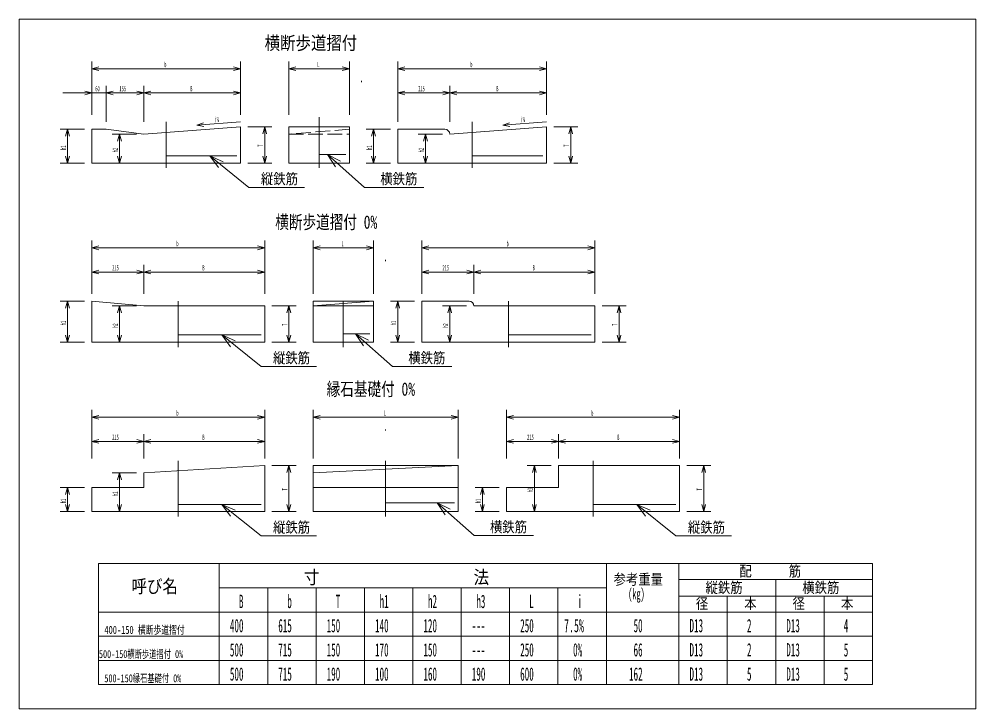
# Model space of a CAD drawing. Units: millimetres, scale not verified. Extents: x -28 to 3928, y 10 to 2860.
import ezdxf
from ezdxf.enums import TextEntityAlignment as Align

# ---------------------------------------------------------------- set-up
doc = ezdxf.new("R2010")
doc.units = ezdxf.units.MM
doc.header["$LTSCALE"] = 10
doc.linetypes.add('USER1', pattern=[50.5, 30, -9, 2.5, -9])
doc.linetypes.add('USER2', pattern=[8, 6, -2])
doc.layers.add('1', color=7, linetype='Continuous', lineweight=18)
doc.styles.add('ＭＳ ゴシック', font='')
doc.styles.get('ＭＳ ゴシック').set_extended_font_data('MS Gothic')

msp = doc.modelspace()

# ---------------------------------------------------------------- linework, layer by layer
at = {"layer": '1'}
for p, q in [((-27.5, 10), (-27.5, 2860)), ((-27.5, 2860), (3927.5, 2860)), ((3927.5, 2860), (3927.5, 310)), ((272.5, 2685), (272.5, 2465)), ((272.5, 2655), (301.48, 2662.76)), ((887.5, 2655), (272.5, 2655)), ((272.5, 2655), (301.48, 2647.24)), ((887.5, 2655), (858.52, 2662.76)), ((887.5, 2655), (858.52, 2647.24)), ((887.5, 2685), (887.5, 2465)), ((1087.5, 2685), (1087.5, 2465)), ((1087.5, 2655), (1116.48, 2662.76)), ((1087.5, 2655), (1337.5, 2655)), ((1087.5, 2655), (1116.48, 2647.24)), ((1337.5, 2655), (1308.52, 2662.76)), ((1337.5, 2655), (1308.52, 2647.24)), ((1337.5, 2685), (1337.5, 2465)), ((1537.5, 2685), (1537.5, 2465)), ((1537.5, 2655), (1566.48, 2662.76)), ((2152.5, 2655), (1537.5, 2655)), ((1537.5, 2655), (1566.48, 2647.24)), ((2152.5, 2655), (2123.52, 2662.76)), ((2152.5, 2655), (2123.52, 2647.24)), ((2152.5, 2685), (2152.5, 2465)), ((272.5, 2585), (272.5, 2465)), ((332.5, 2585), (332.5, 2465)), ((332.5, 2585), (332.5, 2435)), ((487.5, 2585), (487.5, 2465)), ((487.5, 2585), (487.5, 2435)), ((887.5, 2585), (887.5, 2465)), ((1537.5, 2585), (1537.5, 2435)), ((1752.5, 2585), (1752.5, 2465)), ((1752.5, 2585), (1752.5, 2435)), ((2152.5, 2585), (2152.5, 2465)), ((152.5, 2555), (452.5, 2555)), ((272.5, 2555), (243.52, 2562.76)), ((272.5, 2555), (243.52, 2547.24)), ((332.5, 2555), (361.48, 2562.76)), ((332.5, 2555), (361.48, 2562.76)), ((332.5, 2555), (361.48, 2547.24)), ((332.5, 2555), (487.5, 2555)), ((332.5, 2555), (361.48, 2547.24)), ((487.5, 2555), (458.52, 2562.76)), ((487.5, 2555), (458.52, 2547.24)), ((487.5, 2555), (516.48, 2562.76)), ((487.5, 2555), (887.5, 2555)), ((487.5, 2555), (516.48, 2547.24)), ((887.5, 2555), (858.52, 2562.76)), ((887.5, 2555), (858.52, 2547.24)), ((1537.5, 2555), (1566.48, 2562.76)), ((1537.5, 2555), (1752.5, 2555)), ((1537.5, 2555), (1566.48, 2547.24)), ((1752.5, 2555), (1723.52, 2562.76)), ((1752.5, 2555), (1723.52, 2547.24)), ((1752.5, 2555), (1781.48, 2562.76)), ((1752.5, 2555), (2152.5, 2555)), ((1752.5, 2555), (1781.48, 2547.24)), ((2152.5, 2555), (2123.52, 2562.76)), ((2152.5, 2555), (2123.52, 2547.24)), ((487.5, 2385), (887.5, 2415)), ((887.5, 2435.06), (706.63, 2421.49)), ((706.63, 2421.49), (734.95, 2431.4)), ((706.63, 2421.49), (736.11, 2415.92)), ((887.5, 2415), (887.5, 2265)), ((1017.5, 2415), (917.5, 2415)), ((987.5, 2415), (979.74, 2386.02)), ((987.5, 2415), (987.5, 2265)), ((987.5, 2415), (995.26, 2386.02)), ((1087.5, 2415), (1087.5, 2265)), ((1087.5, 2265), (1087.5, 2415)), ((1087.5, 2415), (1337.5, 2415)), ((1337.5, 2415), (1337.5, 2265)), ((1752.5, 2385), (2152.5, 2415)), ((2152.5, 2435.06), (1971.63, 2421.49)), ((1971.63, 2421.49), (1999.95, 2431.4)), ((1971.63, 2421.49), (2001.11, 2415.92)), ((2152.5, 2415), (2152.5, 2265)), ((2282.5, 2415), (2182.5, 2415)), ((2252.5, 2415), (2244.74, 2386.02)), ((2252.5, 2415), (2252.5, 2265)), ((2252.5, 2415), (2260.26, 2386.02)), ((142.5, 2405), (242.5, 2405)), ((172.5, 2405), (164.74, 2376.02)), ((172.5, 2265), (172.5, 2405)), ((172.5, 2405), (180.26, 2376.02)), ((272.5, 2265), (272.5, 2405)), ((272.5, 2405), (332.5, 2405)), ((332.5, 2405), (487.5, 2385)), ((357.5, 2385), (457.5, 2385)), ((387.5, 2385), (379.74, 2356.02)), ((387.5, 2265), (387.5, 2385)), ((387.5, 2385), (395.26, 2356.02)), ((1407.5, 2405), (1507.5, 2405)), ((1437.5, 2405), (1429.74, 2376.02)), ((1437.5, 2265), (1437.5, 2405)), ((1437.5, 2405), (1445.26, 2376.02)), ((1537.5, 2265), (1537.5, 2405)), ((1537.5, 2405), (1732.5, 2405)), ((1622.5, 2385), (1722.5, 2385)), ((1652.5, 2385), (1644.74, 2356.02)), ((1652.5, 2265), (1652.5, 2385)), ((1652.5, 2385), (1660.26, 2356.02)), ((172.5, 2265), (164.74, 2293.98)), ((172.5, 2265), (180.26, 2293.98)), ((387.5, 2265), (379.74, 2293.98)), ((387.5, 2265), (395.26, 2293.98)), ((580, 2295), (872.5, 2295)), ((761.01, 2295), (922.5, 2165)), ((761.01, 2295), (815.89, 2270.75)), ((761.01, 2295), (796.42, 2246.56)), ((987.5, 2265), (979.74, 2293.98)), ((987.5, 2265), (995.26, 2293.98)), ((1212.5, 2300), (1262.5, 2300)), ((1246.88, 2300), (1400, 2165)), ((1246.88, 2300), (1300.62, 2273.32)), ((1246.88, 2300), (1280.08, 2250.02)), ((1262.5, 2300), (1322.5, 2300)), ((1437.5, 2265), (1429.74, 2293.98)), ((1437.5, 2265), (1445.26, 2293.98)), ((1652.5, 2265), (1644.74, 2293.98)), ((1652.5, 2265), (1660.26, 2293.98)), ((1845, 2295), (2137.5, 2295)), ((2252.5, 2265), (2244.74, 2293.98)), ((2252.5, 2265), (2260.26, 2293.98)), ((142.5, 2265), (242.5, 2265)), ((272.5, 2265), (887.5, 2265)), ((357.5, 2265), (457.5, 2265)), ((1017.5, 2265), (917.5, 2265)), ((1162.5, 2265), (1087.5, 2265)), ((1262.5, 2265), (1162.5, 2265)), ((1337.5, 2265), (1262.5, 2265)), ((1407.5, 2265), (1507.5, 2265)), ((1537.5, 2265), (2152.5, 2265)), ((1622.5, 2265), (1722.5, 2265)), ((2282.5, 2265), (2182.5, 2265)), ((922.5, 2165), (1152.15, 2165)), ((1400, 2165), (1645.59, 2165)), ((272.5, 1945), (272.5, 1725)), ((987.5, 1945), (987.5, 1725)), ((1187.5, 1945), (1187.5, 1725)), ((1437.5, 1945), (1437.5, 1725)), ((1637.5, 1945), (1637.5, 1725)), ((2352.5, 1945), (2352.5, 1725)), ((272.5, 1915), (301.48, 1922.76)), ((272.5, 1915), (987.5, 1915)), ((272.5, 1915), (301.48, 1907.24)), ((987.5, 1915), (958.52, 1922.76)), ((987.5, 1915), (958.52, 1907.24)), ((1187.5, 1915), (1216.48, 1922.76)), ((1187.5, 1915), (1437.5, 1915)), ((1187.5, 1915), (1216.48, 1907.24)), ((1437.5, 1915), (1408.52, 1922.76)), ((1437.5, 1915), (1408.52, 1907.24)), ((1637.5, 1915), (1666.48, 1922.76)), ((1637.5, 1915), (2352.5, 1915)), ((1637.5, 1915), (1666.48, 1907.24)), ((2352.5, 1915), (2323.52, 1922.76)), ((2352.5, 1915), (2323.52, 1907.24)), ((272.5, 1845), (272.5, 1725)), ((272.5, 1815), (301.48, 1822.76)), ((487.5, 1815), (458.52, 1822.76)), ((487.5, 1845), (487.5, 1725)), ((487.5, 1845), (487.5, 1725)), ((487.5, 1815), (516.48, 1822.76)), ((987.5, 1815), (958.52, 1822.76)), ((987.5, 1845), (987.5, 1725)), ((1637.5, 1845), (1637.5, 1725)), ((1637.5, 1815), (1666.48, 1822.76)), ((1852.5, 1815), (1823.52, 1822.76)), ((1852.5, 1845), (1852.5, 1725)), ((1852.5, 1845), (1852.5, 1725)), ((1852.5, 1815), (1881.48, 1822.76)), ((2352.5, 1815), (2323.52, 1822.76)), ((2352.5, 1845), (2352.5, 1725)), ((272.5, 1815), (487.5, 1815)), ((272.5, 1815), (301.48, 1807.24)), ((487.5, 1815), (458.52, 1807.24)), ((487.5, 1815), (987.5, 1815)), ((487.5, 1815), (516.48, 1807.24)), ((987.5, 1815), (958.52, 1807.24)), ((1637.5, 1815), (1852.5, 1815)), ((1637.5, 1815), (1666.48, 1807.24)), ((1852.5, 1815), (1823.52, 1807.24)), ((1852.5, 1815), (2352.5, 1815)), ((1852.5, 1815), (1881.48, 1807.24)), ((2352.5, 1815), (2323.52, 1807.24)), ((142.5, 1695), (242.5, 1695)), ((172.5, 1695), (164.74, 1666.02)), ((172.5, 1525), (172.5, 1695)), ((172.5, 1695), (180.26, 1666.02)), ((272.5, 1525), (272.5, 1695)), ((272.5, 1695), (487.5, 1675)), ((357.5, 1675), (457.5, 1675)), ((387.5, 1675), (379.74, 1646.02)), ((387.5, 1675), (387.5, 1525)), ((387.5, 1675), (395.26, 1646.02)), ((487.5, 1675), (987.5, 1675)), ((987.5, 1675), (987.5, 1525)), ((1117.5, 1675), (1017.5, 1675)), ((1087.5, 1675), (1079.74, 1646.02)), ((1087.5, 1675), (1087.5, 1525)), ((1087.5, 1675), (1095.26, 1646.02)), ((1187.5, 1675), (1187.5, 1695)), ((1187.5, 1695), (1437.5, 1695)), ((1437.5, 1695), (1187.5, 1675)), ((1187.5, 1675), (1187.5, 1525)), ((1187.5, 1675), (1187.5, 1525)), ((1187.5, 1675), (1262.5, 1675)), ((1262.5, 1675), (1362.5, 1675)), ((1362.5, 1675), (1437.5, 1675)), ((1437.5, 1695), (1437.5, 1675)), ((1437.5, 1525), (1437.5, 1675)), ((1507.5, 1695), (1607.5, 1695)), ((1537.5, 1695), (1529.74, 1666.02)), ((1537.5, 1525), (1537.5, 1695)), ((1537.5, 1695), (1545.26, 1666.02)), ((1637.5, 1525), (1637.5, 1695)), ((1637.5, 1695), (1832.5, 1695)), ((1722.5, 1675), (1822.5, 1675)), ((1752.5, 1675), (1744.74, 1646.02)), ((1752.5, 1675), (1752.5, 1525)), ((1752.5, 1675), (1760.26, 1646.02)), ((1852.5, 1675), (2352.5, 1675)), ((2352.5, 1675), (2352.5, 1525)), ((2482.5, 1675), (2382.5, 1675)), ((2452.5, 1675), (2444.74, 1646.02)), ((2452.5, 1675), (2452.5, 1525)), ((2452.5, 1675), (2460.26, 1646.02)), ((172.5, 1525), (164.74, 1553.98)), ((172.5, 1525), (180.26, 1553.98)), ((387.5, 1525), (379.74, 1553.98)), ((387.5, 1525), (395.26, 1553.98)), ((630, 1555), (922.5, 1555)), ((630, 1555), (972.5, 1555)), ((811.01, 1555), (972.5, 1425)), ((811.01, 1555), (865.89, 1530.75)), ((811.01, 1555), (846.42, 1506.56)), ((1087.5, 1525), (1079.74, 1553.98)), ((1087.5, 1525), (1095.26, 1553.98)), ((1312.5, 1560), (1362.5, 1560)), ((1362.5, 1560), (1422.5, 1560)), ((1362.5, 1560), (1515.62, 1425)), ((1362.5, 1560), (1416.24, 1533.32)), ((1362.5, 1560), (1395.7, 1510.02)), ((1537.5, 1525), (1529.74, 1553.98)), ((1537.5, 1525), (1545.26, 1553.98)), ((1752.5, 1525), (1744.74, 1553.98)), ((1752.5, 1525), (1760.26, 1553.98)), ((1995, 1555), (2287.5, 1555)), ((2337.5, 1555), (1995, 1555)), ((2452.5, 1525), (2444.74, 1553.98)), ((2452.5, 1525), (2460.26, 1553.98)), ((142.5, 1525), (242.5, 1525)), ((272.5, 1525), (987.5, 1525)), ((357.5, 1525), (457.5, 1525)), ((1117.5, 1525), (1017.5, 1525)), ((1262.5, 1525), (1187.5, 1525)), ((1362.5, 1525), (1262.5, 1525)), ((1437.5, 1525), (1362.5, 1525)), ((1507.5, 1525), (1607.5, 1525)), ((1637.5, 1525), (2352.5, 1525)), ((1722.5, 1525), (1822.5, 1525)), ((2482.5, 1525), (2382.5, 1525)), ((972.5, 1425), (1202.15, 1425)), ((1515.62, 1425), (1761.22, 1425)), ((272.5, 1245), (272.5, 1045)), ((987.5, 1245), (987.5, 1045)), ((1187.5, 1245), (1187.5, 1045)), ((1787.5, 1245), (1787.5, 1045)), ((1987.5, 1245), (1987.5, 1045)), ((2702.5, 1245), (2702.5, 1045)), ((272.5, 1215), (301.48, 1222.76)), ((987.5, 1215), (272.5, 1215)), ((272.5, 1215), (301.48, 1207.24)), ((987.5, 1215), (958.52, 1222.76)), ((987.5, 1215), (958.52, 1207.24)), ((1187.5, 1215), (1216.48, 1222.76)), ((1187.5, 1215), (1787.5, 1215)), ((1187.5, 1215), (1216.48, 1207.24)), ((1787.5, 1215), (1758.52, 1222.76)), ((1787.5, 1215), (1758.52, 1207.24)), ((1987.5, 1215), (2016.48, 1222.76)), ((2702.5, 1215), (1987.5, 1215)), ((1987.5, 1215), (2016.48, 1207.24)), ((2702.5, 1215), (2673.52, 1222.76)), ((2702.5, 1215), (2673.52, 1207.24)), ((272.5, 1145), (272.5, 1045)), ((272.5, 1115), (301.48, 1122.76)), ((487.5, 1115), (272.5, 1115)), ((272.5, 1115), (301.48, 1107.24)), ((487.5, 1115), (458.52, 1122.76)), ((487.5, 1115), (458.52, 1107.24)), ((487.5, 1145), (487.5, 1045)), ((487.5, 1145), (487.5, 1045)), ((487.5, 1115), (516.48, 1122.76)), ((987.5, 1115), (487.5, 1115)), ((487.5, 1115), (516.48, 1107.24)), ((987.5, 1115), (958.52, 1122.76)), ((987.5, 1115), (958.52, 1107.24)), ((987.5, 1145), (987.5, 1045)), ((1987.5, 1145), (1987.5, 1045)), ((1987.5, 1115), (2016.48, 1122.76)), ((2202.5, 1115), (1987.5, 1115)), ((1987.5, 1115), (2016.48, 1107.24)), ((2202.5, 1115), (2173.52, 1122.76)), ((2202.5, 1115), (2173.52, 1107.24)), ((2202.5, 1145), (2202.5, 1045)), ((2202.5, 1145), (2202.5, 1045)), ((2202.5, 1115), (2231.48, 1122.76)), ((2702.5, 1115), (2202.5, 1115)), ((2202.5, 1115), (2231.48, 1107.24)), ((2702.5, 1115), (2673.52, 1122.76)), ((2702.5, 1115), (2673.52, 1107.24)), ((2702.5, 1145), (2702.5, 1045)), ((487.5, 985), (987.5, 1015)), ((987.5, 1015), (987.5, 825)), ((1117.5, 1015), (1017.5, 1015)), ((1087.5, 1015), (1079.74, 986.02)), ((1087.5, 825), (1087.5, 1015)), ((1087.5, 1015), (1095.26, 986.02)), ((1187.5, 1015), (1187.5, 825)), ((1787.5, 1015), (1187.5, 1015)), ((1787.5, 1015), (1187.5, 985)), ((1787.5, 825), (1787.5, 1015)), ((2072.5, 1015), (2172.5, 1015)), ((2102.5, 1015), (2094.74, 986.02)), ((2102.5, 825), (2102.5, 1015)), ((2102.5, 1015), (2110.26, 986.02)), ((2202.5, 925), (2202.5, 1015)), ((2202.5, 1015), (2702.5, 1015)), ((2702.5, 1015), (2702.5, 825)), ((2832.5, 1015), (2732.5, 1015)), ((2802.5, 1015), (2794.74, 986.02)), ((2802.5, 825), (2802.5, 1015)), ((2802.5, 1015), (2810.26, 986.02)), ((357.5, 985), (457.5, 985)), ((387.5, 985), (379.74, 956.02)), ((387.5, 825), (387.5, 985)), ((387.5, 985), (395.26, 956.02)), ((487.5, 925), (487.5, 985)), ((142.5, 925), (242.5, 925)), ((172.5, 925), (164.74, 896.02)), ((172.5, 825), (172.5, 925)), ((172.5, 925), (180.26, 896.02)), ((272.5, 825), (272.5, 925)), ((272.5, 925), (487.5, 925)), ((1187.5, 925), (1787.5, 925)), ((1857.5, 925), (1957.5, 925)), ((1887.5, 925), (1879.74, 896.02)), ((1887.5, 825), (1887.5, 925)), ((1887.5, 925), (1895.26, 896.02)), ((1987.5, 825), (1987.5, 925)), ((1987.5, 925), (2202.5, 925)), ((172.5, 825), (164.74, 853.98)), ((172.5, 825), (180.26, 853.98)), ((387.5, 825), (379.74, 853.98)), ((387.5, 825), (395.26, 853.98)), ((630, 855), (922.5, 855)), ((972.5, 855), (630, 855)), ((811.01, 855), (972.5, 725)), ((811.01, 855), (865.89, 830.75)), ((811.01, 855), (846.42, 806.56)), ((1087.5, 825), (1079.74, 853.98)), ((1087.5, 825), (1095.26, 853.98)), ((1487.5, 861.5), (1772.5, 861.5)), ((1700, 861.5), (1853.12, 726.5)), ((1700, 861.5), (1753.74, 834.82)), ((1700, 861.5), (1733.2, 811.52)), ((1887.5, 825), (1879.74, 853.98)), ((1887.5, 825), (1895.26, 853.98)), ((2102.5, 825), (2094.74, 853.98)), ((2102.5, 825), (2110.26, 853.98)), ((2345, 855), (2637.5, 855)), ((2687.5, 855), (2345, 855)), ((2526.01, 855), (2687.5, 725)), ((2526.01, 855), (2580.89, 830.75)), ((2526.01, 855), (2561.42, 806.56)), ((2802.5, 825), (2794.74, 853.98)), ((2802.5, 825), (2810.26, 853.98)), ((142.5, 825), (242.5, 825)), ((272.5, 825), (987.5, 825)), ((357.5, 825), (457.5, 825)), ((1117.5, 825), (1017.5, 825)), ((1187.5, 825), (1787.5, 825)), ((1857.5, 825), (1957.5, 825)), ((1987.5, 825), (2702.5, 825)), ((2072.5, 825), (2172.5, 825)), ((2832.5, 825), (2732.5, 825)), ((972.5, 725), (1202.15, 725)), ((1853.12, 726.5), (2098.72, 726.5)), ((2687.5, 725), (2917.15, 725)), ((300, 610), (500, 610)), ((300, 610), (300, 110)), ((500, 610), (2400, 610)), ((800, 610), (800, 110)), ((2400, 610), (2700, 610)), ((2400, 610), (2400, 110)), ((2700, 610), (2700, 510)), ((2700, 610), (3500, 610)), ((2700, 610), (2700, 110)), ((2700, 610), (2700, 110)), ((3500, 610), (3500, 110)), ((3500, 544), (2700, 544)), ((3100, 544), (3100, 410)), ((2400, 510), (800, 510)), ((1000, 510), (1000, 410)), ((1200, 410), (1200, 510)), ((1400, 510), (1400, 410)), ((1600, 410), (1600, 510)), ((1800, 510), (1800, 410)), ((2000, 410), (2000, 510)), ((2200, 410), (2200, 510)), ((2700, 110), (2700, 510)), ((2700, 476), (3500, 476)), ((2900, 410), (2900, 476)), ((3300, 410), (3300, 476)), ((500, 410), (300, 410)), ((500, 410), (2400, 410)), ((1000, 410), (1000, 110)), ((1200, 410), (1200, 110)), ((1400, 410), (1400, 110)), ((1600, 410), (1600, 110)), ((1800, 410), (1800, 110)), ((2000, 410), (2000, 110)), ((2200, 410), (2200, 110)), ((2400, 410), (2700, 410)), ((2700, 410), (3500, 410)), ((2900, 410), (2900, 110)), ((3100, 110), (3100, 410)), ((3300, 410), (3300, 110)), ((300, 310), (500, 310)), ((2400, 310), (500, 310)), ((2400, 310), (2700, 310)), ((2700, 310), (3500, 310)), ((3927.5, 160), (3927.5, 310)), ((500, 210), (300, 210)), ((2400, 210), (500, 210)), ((2400, 210), (2700, 210)), ((2700, 210), (3500, 210)), ((3927.5, 160), (3927.5, 10)), ((300, 110), (3500, 110)), ((3927.5, 10), (-27.5, 10))]:
    msp.add_line(p, q, dxfattribs=at)
at = {"layer": '1', "linetype": 'USER1'}
for p, q in [((1387.5, 2605), (1387.5, 2600)), ((1212.5, 2455), (1212.5, 2245)), ((580, 2435), (580, 2245)), ((1845, 2435), (1845, 2245)), ((1487.5, 1865), (1487.5, 1860)), ((630, 1695), (630, 1505)), ((1312.5, 1695), (1312.5, 1505)), ((1995, 1695), (1995, 1505)), ((1487.5, 1165), (1487.5, 1160)), ((630, 1035), (630, 805)), ((1487.5, 1035), (1487.5, 805)), ((2345, 1035), (2345, 805))]:
    msp.add_line(p, q, dxfattribs=at)
at = {"layer": '1', "linetype": 'USER2'}
for p, q in [((1337.5, 2405), (1087.5, 2385)), ((1087.5, 2385), (1337.5, 2385))]:
    msp.add_line(p, q, dxfattribs=at)
at = {"layer": '1'}
for centre in [(1732.5, 2385), (1832.5, 1675)]:
    msp.add_arc(centre, 20, 0, 90, dxfattribs=at)

# ---------------------------------------------------------------- texts
at = {"layer": '1', "style": 'ＭＳ ゴシック'}
for s, height, width, p in [('横断歩道摺付', 54.99, 0.85, (987.5, 2717.5)), ('b', 21.99, 0.5, (572.5, 2655)), ('L', 21.99, 0.5, (1205, 2655)), ('b', 21.99, 0.5, (1837.5, 2655)), ('60', 21.99, 0.5, (287.5, 2555)), ('155', 21.99, 0.5, (387.5, 2555)), ('B', 21.99, 0.5, (680, 2555)), ('215', 21.99, 0.5, (1622.5, 2555)), ('B', 21.99, 0.5, (1945, 2555)), ('縦鉄筋', 43.99, 0.85, (972.15, 2165)), ('横鉄筋', 43.99, 0.85, (1465.59, 2165)), ('横断歩道摺付 0%', 54.99, 0.75, (1031.25, 1977.5)), ('b', 21.99, 0.5, (622.5, 1915)), ('L', 21.99, 0.5, (1305, 1915)), ('b', 21.99, 0.5, (1987.5, 1915)), ('215', 21.99, 0.5, (357.5, 1815)), ('B', 21.99, 0.5, (730, 1815)), ('215', 21.99, 0.5, (1722.5, 1815)), ('B', 21.99, 0.5, (2095, 1815)), ('縦鉄筋', 43.99, 0.85, (1022.15, 1425)), ('横鉄筋', 43.99, 0.85, (1581.22, 1425)), ('縁石基礎付 0%', 54.99, 0.75, (1243.75, 1287.5)), ('b', 21.99, 0.5, (622.5, 1215)), ('L', 21.99, 0.5, (1480, 1215)), ('b', 21.99, 0.5, (2337.5, 1215)), ('215', 21.99, 0.5, (357.5, 1115)), ('B', 21.99, 0.5, (730, 1115)), ('215', 21.99, 0.5, (2072.5, 1115)), ('B', 21.99, 0.5, (2445, 1115)), ('縦鉄筋', 43.99, 0.85, (1022.15, 725)), ('横鉄筋', 43.99, 0.85, (1918.72, 726.5)), ('縦鉄筋', 43.99, 0.85, (2737.15, 725)), ('配\u3000\u3000\u3000筋', 43.99, 0.85, (2950, 544)), ('寸\u3000\u3000\u3000\u3000\u3000\u3000\u3000\u3000\u3000\u3000法', 54.99, 0.85, (1150, 510)), ('参考重量', 43.99, 0.85, (2430, 510)), ('呼び名', 54.99, 0.85, (437.5, 472.5)), ('縦鉄筋', 43.99, 0.85, (2810, 476)), ('横鉄筋', 43.99, 0.85, (3210, 476)), ('B', 54.99, 0.5, (881.25, 410)), ('b', 54.99, 0.5, (1081.25, 410)), ('T', 54.99, 0.5, (1281.25, 410)), ('h1', 54.99, 0.5, (1462.5, 410)), ('h2', 54.99, 0.5, (1662.5, 410)), ('h3', 54.99, 0.5, (1862.5, 410)), ('L', 54.99, 0.5, (2081.25, 410)), ('i', 54.99, 0.5, (2281.25, 410)), ('(kg)', 43.99, 0.5, (2490, 450)), ('径', 43.99, 0.85, (2770, 410)), ('本', 43.99, 0.85, (2970, 410)), ('径', 43.99, 0.85, (3170, 410)), ('本', 43.99, 0.85, (3370, 410)), ('400-150 横断歩道摺付', 32.99, 0.7, (325, 310)), ('400', 54.99, 0.5, (843.75, 310)), ('615', 54.99, 0.5, (1043.75, 310)), ('150', 54.99, 0.5, (1243.75, 310)), ('140', 54.99, 0.5, (1443.75, 310)), ('120', 54.99, 0.5, (1643.75, 310)), ('250', 54.99, 0.5, (2043.75, 310)), ('7.5%', 54.99, 0.55, (2225, 310)), ('50', 54.99, 0.5, (2512.5, 310)), ('D13', 54.99, 0.5, (2743.75, 310)), ('2', 54.99, 0.5, (2981.25, 310)), ('D13', 54.99, 0.5, (3143.75, 310)), ('4', 54.99, 0.5, (3381.25, 310)), ('---', 54.99, 0.5, (1843.75, 310)), ('500', 54.99, 0.5, (843.75, 210)), ('715', 54.99, 0.5, (1043.75, 210)), ('150', 54.99, 0.5, (1243.75, 210)), ('170', 54.99, 0.5, (1443.75, 210)), ('150', 54.99, 0.5, (1643.75, 210)), ('250', 54.99, 0.5, (2043.75, 210)), ('0%', 54.99, 0.5, (2262.5, 210)), ('66', 54.99, 0.5, (2512.5, 210)), ('D13', 54.99, 0.5, (2743.75, 210)), ('2', 54.99, 0.5, (2981.25, 210)), ('D13', 54.99, 0.5, (3143.75, 210)), ('5', 54.99, 0.5, (3381.25, 210)), ('500-150横断歩道摺付 0%', 32.99, 0.65, (302.5, 210)), ('---', 54.99, 0.5, (1843.75, 210)), ('500', 54.99, 0.5, (843.75, 110)), ('715', 54.99, 0.5, (1043.75, 110)), ('190', 54.99, 0.5, (1243.75, 110)), ('100', 54.99, 0.5, (1443.75, 110)), ('160', 54.99, 0.5, (1643.75, 110)), ('190', 54.99, 0.5, (1843.75, 110)), ('600', 54.99, 0.5, (2043.75, 110)), ('0%', 54.99, 0.5, (2262.5, 110)), ('162', 54.99, 0.5, (2493.75, 110)), ('D13', 54.99, 0.5, (2743.75, 110)), ('5', 54.99, 0.5, (2981.25, 110)), ('D13', 54.99, 0.5, (3143.75, 110)), ('5', 54.99, 0.5, (3381.25, 110)), ('500-150縁石基礎付 0%', 32.99, 0.65, (325, 110))]:
    msp.add_text(s, height=height, dxfattribs=dict(at, width=width)).set_placement(p, align=Align.BOTTOM_LEFT)
at = {"layer": '1', "style": 'ＭＳ ゴシック', "width": 0.5}
for s, rotation, p in [('i%', 4.289, (782.11, 2427.15)), ('i%', 4.289, (2047.11, 2427.15)), ('h1', 90, (172.5, 2320)), ('T', 90, (987.5, 2332.5)), ('h1', 90, (1437.5, 2320)), ('T', 90, (2252.5, 2332.5)), ('h2', 90, (387.5, 2310)), ('h2', 90, (1652.5, 2310)), ('h1', 90, (172.5, 1595)), ('h2', 90, (387.5, 1585)), ('T', 90, (1087.5, 1592.5)), ('h1', 90, (1537.5, 1595)), ('h2', 90, (1752.5, 1585)), ('T', 90, (2452.5, 1592.5)), ('T', 90, (1087.5, 912.5)), ('h3', 90, (2102.5, 905)), ('T', 90, (2802.5, 912.5)), ('h1', 90, (172.5, 860)), ('h2', 90, (387.5, 890)), ('h1', 90, (1887.5, 860))]:
    msp.add_text(s, height=21.99, rotation=rotation, dxfattribs=at).set_placement(p, align=Align.BOTTOM_LEFT)

doc.saveas('drawing.dxf')
